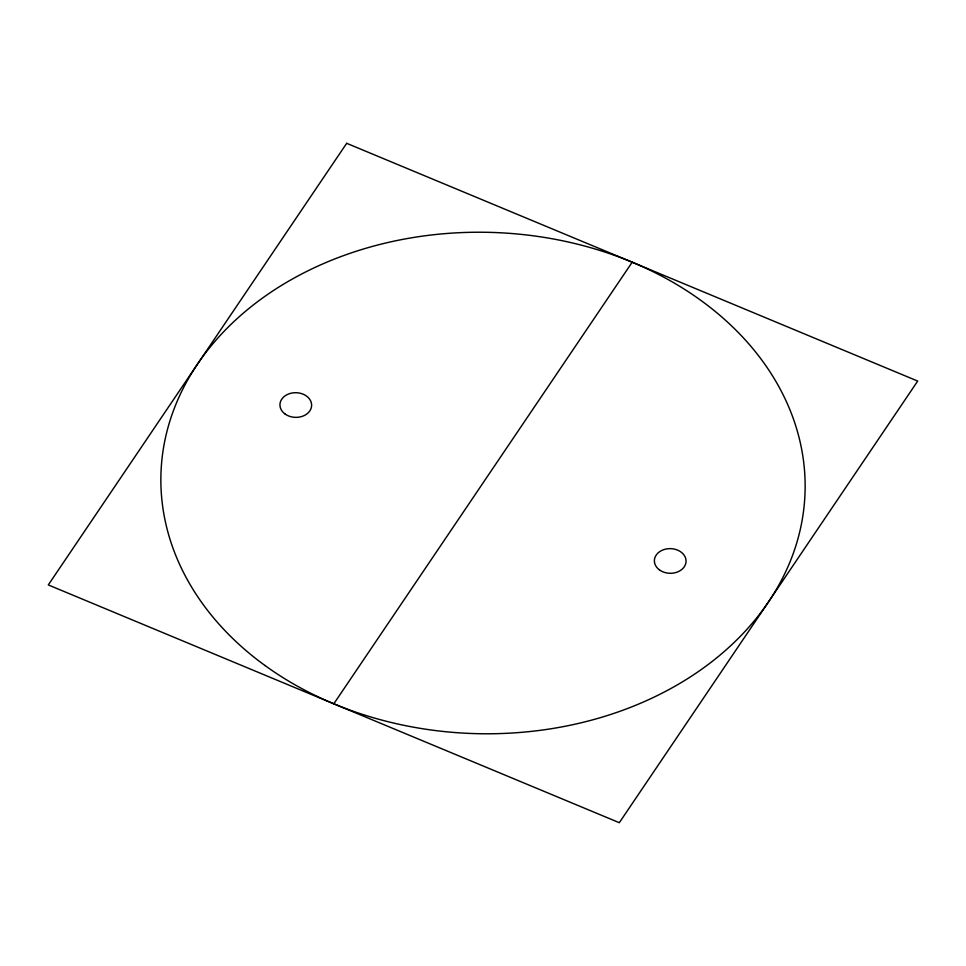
<?xml version="1.0" encoding="UTF-8"?>
<svg xmlns="http://www.w3.org/2000/svg" width="966" height="966" viewBox="0 0 966 966"><rect width="100%" height="100%" fill="white"/><g stroke="black" fill="none" stroke-linecap="round" stroke-linejoin="round"><path stroke-width="1.45" d="M333.801 703.803L632.199 262.197M346.685 143.306L48.3 584.925L619.315 822.694L917.7 381.075L346.685 143.306M285.067 414.016A15.842 12.329 1.4 0 0 311.245 407.881A15.842 12.329 1.4 0 0 291.044 393.222A15.842 12.329 1.4 0 0 285.067 414.016M659.5 569.94A15.842 12.329 1.4 0 0 685.679 563.794A15.842 12.329 1.4 0 0 665.477 549.147A15.842 12.329 1.4 0 0 659.5 569.94M264.998 665.514A322.173 250.725 1.4 0 0 797.397 540.682A322.173 250.725 1.4 0 0 386.617 242.804A322.173 250.725 1.4 0 0 264.998 665.514"/></g></svg>
